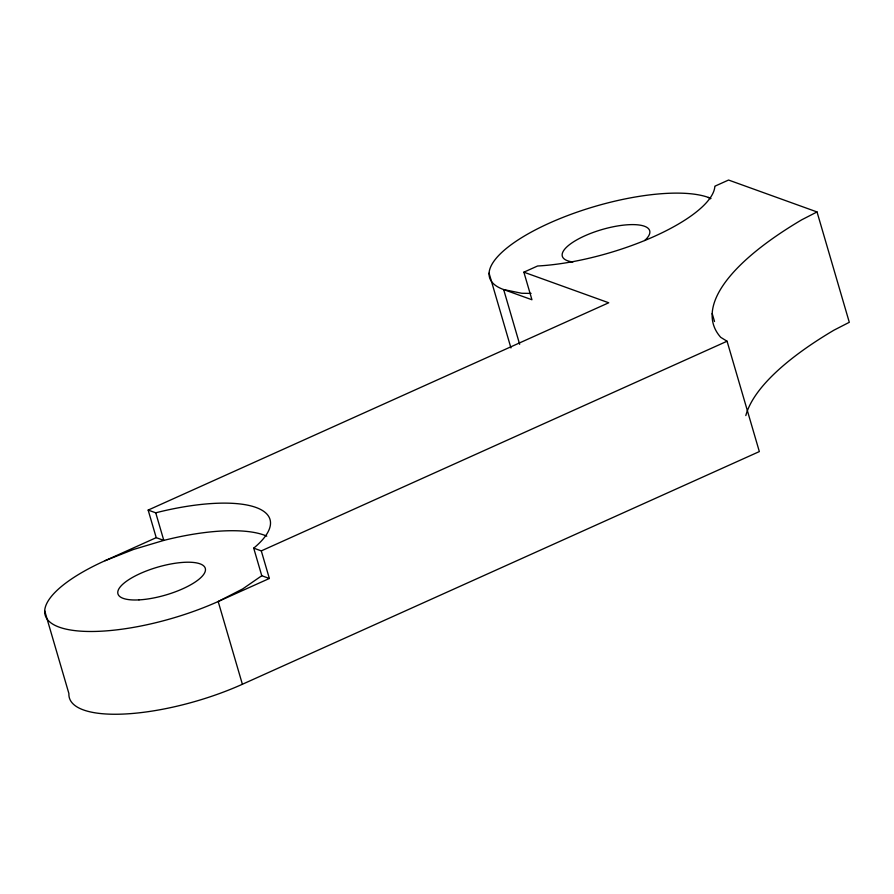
<?xml version="1.0" encoding="UTF-8"?>
<svg xmlns="http://www.w3.org/2000/svg" width="894" height="894" viewBox="0 0 894 894"><rect width="100%" height="100%" fill="white"/><g stroke="black" fill="none" stroke-linecap="round" stroke-linejoin="round"><path stroke-width="1.34" d="M156.227 537.663L148.158 510.083L155.735 512.81A121.305 38.688 -16.3 0 1 253.717 548.145L261.294 550.883L269.362 578.474L261.774 575.736L242.743 588.889L218.181 601.506A121.305 38.688 -16.3 0 1 59.272 627.175A121.305 38.688 -16.3 0 1 105.056 560.706L156.227 537.663L163.803 540.401A121.305 38.688 -16.3 0 1 266.77 536.154M745.819 415.576A303.278 96.731 -16.3 0 1 833.934 330.188L849.3 322.298L817.027 211.945L801.672 219.835A303.278 96.731 -16.3 0 0 720.732 337.34L727.068 341.229L759.341 451.582L242.386 684.268A121.305 38.688 -16.3 0 1 68.905 693.565L44.7 610.803M710.92 198.356L708.35 197.429A121.305 38.688 -16.3 0 0 549.441 223.098A121.305 38.688 -16.3 0 0 503.657 289.567L531.941 299.758L523.873 272.178L537.585 265.999A121.305 38.688 -16.3 0 0 714.854 186.209L728.565 180.04L817.027 211.945M148.158 510.083L608.725 302.775L523.873 272.178M261.294 550.883L727.068 341.229M269.362 578.474L218.181 601.506L242.386 684.268M105.056 560.706L133.474 549.475L163.803 540.401L155.735 512.81M531.07 293.4L521.783 293.277L503.657 289.567L519.66 344.291M708.35 197.429L710.585 198.792M712.194 313.526L714.518 321.505M489.085 273.184L510.943 347.945M253.717 548.145L261.774 575.736M572.886 261.987A45.493 14.505 -16.3 0 1 573.456 241.883A45.493 14.505 -16.3 0 1 631.209 224.617A45.493 14.505 -16.3 0 1 644.697 240.508M138.983 599.885A45.493 14.505 -16.3 0 0 205.464 569.97A45.493 14.505 -16.3 0 0 140.403 573.456A45.493 14.505 -16.3 0 0 138.983 599.885"/></g></svg>
